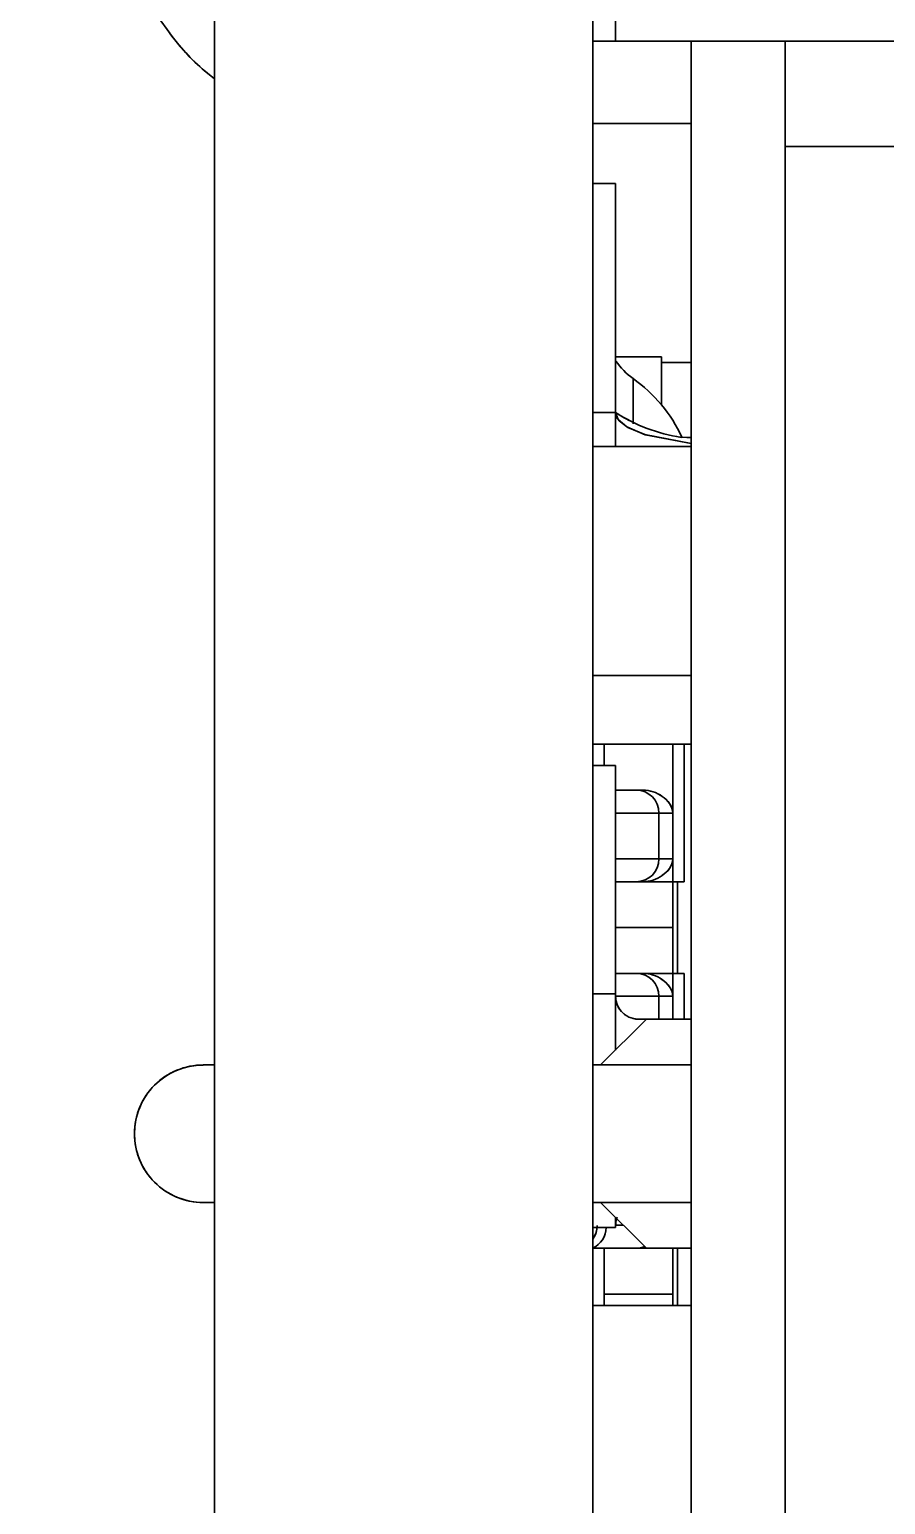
# Model space of a CAD drawing. Extents: x 146 to 1134, y 78 to 926.
# Drawn here: x 702.24 to 705.97, y 355.99 to 362.43 of the extents above; entities that cross this region are included whole.
import ezdxf

# ---------------------------------------------------------------- set-up
doc = ezdxf.new("R2010")
doc.units = 0

msp = doc.modelspace()

# ---------------------------------------------------------------- linework, layer by layer
at = {"color": 7, "lineweight": 35}
for p, q in [((703.0466, 371.6772), (703.0466, 318.3372)), ((703.0466, 318.3372), (703.0466, 371.6772)), ((704.6967, 318.3372), (704.6967, 371.6772)), ((704.6967, 318.3372), (704.6967, 371.6772))]:
    msp.add_line(p, q, dxfattribs=at)
at = {"color": 7, "lineweight": 35, "ltscale": 0.0022}
msp.add_line((704.7966, 362.4652), (704.7966, 362.3772), dxfattribs=at)
msp.add_line((704.7966, 362.4652), (704.7966, 362.3772), dxfattribs=at)
at = {"color": 7, "lineweight": 35, "ltscale": 0.01075}
for p, q in [((705.1266, 362.3772), (704.6967, 362.3772)), ((704.6967, 362.3772), (705.1266, 362.3772)), ((705.1266, 362.0172), (704.6967, 362.0172)), ((704.6967, 362.0172), (705.1266, 362.0172)), ((705.1266, 362.0172), (704.6967, 362.0172)), ((705.1266, 360.6072), (704.6967, 360.6072)), ((704.6967, 360.6072), (705.1266, 360.6072)), ((704.6967, 359.6072), (705.1266, 359.6072)), ((704.6967, 359.6072), (705.1266, 359.6072)), ((705.1266, 359.6072), (704.6967, 359.6072)), ((704.6967, 357.9072), (705.1266, 357.9072)), ((704.6967, 357.9072), (705.1266, 357.9072)), ((705.1266, 357.9072), (704.6967, 357.9072)), ((705.1266, 357.3072), (704.6967, 357.3072)), ((705.1266, 357.3072), (704.6967, 357.3072)), ((704.6967, 357.3072), (705.1266, 357.3072)), ((705.1266, 356.8572), (704.6967, 356.8572)), ((704.6967, 356.8572), (705.1266, 356.8572))]:
    msp.add_line(p, q, dxfattribs=at)
at = {"color": 7, "lineweight": 35, "ltscale": 0.000779724}
msp.add_line((705.1578, 362.3772), (705.1266, 362.3772), dxfattribs=at)
at = {"color": 7, "lineweight": 35, "ltscale": 0.010249}
msp.add_line((705.5366, 362.3772), (705.1266, 362.3772), dxfattribs=at)
at = {"color": 7, "lineweight": 35, "ltscale": 0.301}
for p, q in [((705.1266, 350.3372), (705.1266, 362.3772)), ((705.1266, 362.3772), (705.1266, 350.3372)), ((705.1266, 362.3772), (705.1266, 350.3372))]:
    msp.add_line(p, q, dxfattribs=at)
at = {"color": 7, "lineweight": 35, "ltscale": 0.009}
for p, q in [((705.1266, 362.3772), (705.1266, 362.0172)), ((705.1266, 362.3772), (705.1266, 362.0172)), ((705.1266, 362.0072), (705.1266, 361.6472))]:
    msp.add_line(p, q, dxfattribs=at)
at = {"color": 7, "lineweight": 35, "ltscale": 0.002222}
msp.add_line((705.2467, 362.3772), (705.1578, 362.3772), dxfattribs=at)
at = {"color": 7, "lineweight": 35, "ltscale": 0.003326}
msp.add_line((705.3798, 362.3772), (705.2467, 362.3772), dxfattribs=at)
at = {"color": 7, "lineweight": 35, "ltscale": 0.003922}
msp.add_line((705.5366, 362.3772), (705.3798, 362.3772), dxfattribs=at)
at = {"color": 7, "lineweight": 35, "ltscale": 0.241251}
for p, q in [((715.1866, 362.3772), (705.5366, 362.3772)), ((705.5366, 362.3772), (715.1866, 362.3772))]:
    msp.add_line(p, q, dxfattribs=at)
at = {"color": 7, "lineweight": 35, "ltscale": 0.0115}
for p, q in [((705.5366, 362.3772), (705.5366, 361.9172)), ((705.5366, 361.9172), (705.5366, 362.3772))]:
    msp.add_line(p, q, dxfattribs=at)
at = {"color": 7, "lineweight": 35, "ltscale": 0.00174}
for p, q in [((702.9928, 362.2562), (703.0467, 362.2121)), ((703.0467, 362.2121), (702.9928, 362.2562))]:
    msp.add_line(p, q, dxfattribs=at)
at = {"color": 7, "lineweight": 35, "ltscale": 0.087227}
msp.add_line((703.0466, 358.7232), (703.0466, 362.2122), dxfattribs=at)
at = {"color": 7, "lineweight": 35, "ltscale": 0.002506}
msp.add_line((705.1266, 361.9172), (705.1266, 362.0174), dxfattribs=at)
at = {"color": 7, "lineweight": 35, "ltscale": 0.000669861}
msp.add_line((705.1266, 361.9904), (705.1266, 362.0172), dxfattribs=at)
at = {"color": 7, "lineweight": 35, "ltscale": 0.0025}
msp.add_line((705.1266, 361.9172), (705.1266, 362.0172), dxfattribs=at)
at = {"color": 7, "lineweight": 35, "ltscale": 0.000228119}
msp.add_line((705.1266, 362.0163), (705.1266, 362.0072), dxfattribs=at)
at = {"color": 7, "lineweight": 35, "ltscale": 0.006705}
msp.add_line((705.1266, 361.9904), (705.1266, 361.7222), dxfattribs=at)
at = {"color": 7, "lineweight": 35, "ltscale": 0.02725}
for p, q in [((705.1266, 361.9672), (705.1266, 360.8772)), ((705.1266, 360.8772), (705.1266, 361.9672))]:
    msp.add_line(p, q, dxfattribs=at)
at = {"color": 7, "lineweight": 35, "ltscale": 0.03275}
msp.add_line((705.1266, 361.9172), (705.1266, 360.6072), dxfattribs=at)
msp.add_line((705.1266, 361.9172), (705.1266, 360.6072), dxfattribs=at)
at = {"color": 7, "lineweight": 35, "ltscale": 0.24375}
for p, q in [((705.5366, 361.9172), (715.2866, 361.9172)), ((715.2866, 361.9172), (705.5366, 361.9172))]:
    msp.add_line(p, q, dxfattribs=at)
at = {"color": 7, "lineweight": 35, "ltscale": 0.278}
for p, q in [((705.5366, 361.9172), (705.5366, 350.7972)), ((705.5366, 350.7972), (705.5366, 361.9172))]:
    msp.add_line(p, q, dxfattribs=at)
at = {"color": 7, "lineweight": 35, "ltscale": 0.002499}
for p, q in [((704.6967, 361.7552), (704.7966, 361.7552)), ((704.7966, 360.7552), (704.6967, 360.7552)), ((704.6967, 360.7552), (704.7966, 360.7552)), ((704.6967, 359.2152), (704.7966, 359.2152)), ((704.7966, 358.2172), (704.6967, 358.2172)), ((704.6967, 358.2172), (704.7966, 358.2172)), ((704.986, 358.1072), (704.986, 358.2072)), ((704.986, 358.1072), (704.986, 358.2072)), ((705.0466, 358.2072), (705.0466, 358.1072)), ((705.0466, 358.1072), (705.0466, 358.2072)), ((704.6967, 357.1972), (704.7966, 357.1972)), ((704.7966, 357.1972), (704.6967, 357.1972)), ((704.6967, 357.1972), (704.7966, 357.1972)), ((704.7966, 357.1972), (704.6967, 357.1972)), ((704.6967, 357.1972), (704.7966, 357.1972))]:
    msp.add_line(p, q, dxfattribs=at)
at = {"color": 7, "lineweight": 35, "ltscale": 0.025}
for p, q in [((704.7966, 360.7552), (704.7966, 361.7552)), ((704.6967, 359.6072), (704.6967, 360.6072)), ((704.6967, 359.6072), (704.6967, 360.6072)), ((704.7966, 358.2152), (704.7966, 359.2152))]:
    msp.add_line(p, q, dxfattribs=at)
at = {"color": 7, "lineweight": 35, "ltscale": 0.001903}
for p, q in [((704.7966, 361.6789), (704.7966, 361.755)), ((704.7966, 359.1389), (704.7966, 359.215))]:
    msp.add_line(p, q, dxfattribs=at)
at = {"color": 7, "lineweight": 35, "ltscale": 0.001876}
msp.add_line((705.1266, 361.7222), (705.1266, 361.6472), dxfattribs=at)
at = {"color": 7, "lineweight": 35, "ltscale": 0.005418}
for p, q in [((704.7966, 361.4622), (704.7966, 361.6789)), ((704.7966, 358.9222), (704.7966, 359.1389))]:
    msp.add_line(p, q, dxfattribs=at)
at = {"color": 7, "lineweight": 35, "ltscale": 0.008109}
for p, q in [((704.7966, 361.1378), (704.7966, 361.4622)), ((704.7966, 358.5978), (704.7966, 358.9222))]:
    msp.add_line(p, q, dxfattribs=at)
at = {"color": 7, "lineweight": 35, "ltscale": 0.009997}
for p, q in [((703.0466, 361.1551), (703.0466, 360.7552)), ((703.0466, 361.1551), (703.0466, 360.7552)), ((703.0466, 358.6151), (703.0466, 358.2152)), ((703.0466, 358.6151), (703.0466, 358.2152))]:
    msp.add_line(p, q, dxfattribs=at)
at = {"color": 7, "lineweight": 35, "ltscale": 0.009566}
for p, q in [((704.7966, 360.7552), (704.7966, 361.1378)), ((704.7966, 358.2152), (704.7966, 358.5978))]:
    msp.add_line(p, q, dxfattribs=at)
at = {"color": 7, "lineweight": 35, "ltscale": 0.005}
for p, q in [((704.9966, 360.9992), (704.7966, 360.9992)), ((704.7966, 360.9992), (704.9966, 360.9992)), ((705.0966, 359.1072), (705.0966, 359.3072)), ((704.986, 358.8072), (704.986, 359.0072)), ((704.986, 358.8072), (704.986, 359.0072)), ((705.0466, 359.0072), (705.0466, 358.8072)), ((705.0466, 358.8072), (705.0466, 359.0072)), ((705.0466, 358.7072), (705.0466, 358.5072)), ((705.0466, 358.5072), (705.0466, 358.3072)), ((705.0466, 358.1072), (705.0466, 358.3072)), ((705.0466, 358.3072), (705.0466, 358.1072)), ((705.0966, 358.1072), (705.0966, 358.3072)), ((705.0966, 358.1072), (705.0966, 358.3072)), ((704.7466, 356.9072), (704.7466, 357.1072)), ((704.7466, 357.1072), (704.7466, 356.9072)), ((705.0466, 357.1072), (705.0466, 356.9072))]:
    msp.add_line(p, q, dxfattribs=at)
at = {"color": 7, "lineweight": 35, "ltscale": 0.005242}
msp.add_line((704.9966, 360.9992), (704.9966, 360.7895), dxfattribs=at)
msp.add_line((704.9966, 360.9992), (704.9966, 360.7895), dxfattribs=at)
at = {"color": 7, "lineweight": 35, "ltscale": 7.11009e-05}
msp.add_line((704.7985, 360.9804), (704.7961, 360.9788), dxfattribs=at)
at = {"color": 7, "lineweight": 35, "ltscale": 6.43272e-05}
msp.add_line((704.7963, 360.9789), (704.7984, 360.9803), dxfattribs=at)
at = {"color": 7, "lineweight": 35, "ltscale": 4.48774e-05}
msp.add_line((704.7971, 360.9793), (704.7985, 360.9804), dxfattribs=at)
at = {"color": 7, "lineweight": 35, "ltscale": 3.3439e-05}
msp.add_line((704.7984, 360.9803), (704.7973, 360.9796), dxfattribs=at)
at = {"color": 7, "lineweight": 35, "ltscale": 0.00325}
msp.add_line((704.9966, 360.9742), (705.1266, 360.9742), dxfattribs=at)
msp.add_line((704.9966, 360.9742), (705.1266, 360.9742), dxfattribs=at)
at = {"color": 7, "lineweight": 35, "ltscale": 0.00493}
msp.add_line((704.8729, 360.9042), (704.8729, 360.707), dxfattribs=at)
at = {"color": 7, "lineweight": 35, "ltscale": 0.004932}
msp.add_line((704.8729, 360.9042), (704.8729, 360.7069), dxfattribs=at)
at = {"color": 7, "lineweight": 35, "ltscale": 0.009998}
msp.add_line((703.0466, 360.3553), (703.0466, 360.7552), dxfattribs=at)
msp.add_line((703.0466, 360.3553), (703.0466, 360.7552), dxfattribs=at)
at = {"color": 7, "lineweight": 35, "ltscale": 0.0037}
msp.add_line((704.7966, 360.7552), (704.7966, 360.6072), dxfattribs=at)
msp.add_line((704.7966, 360.7552), (704.7966, 360.6072), dxfattribs=at)
at = {"color": 7, "lineweight": 35, "ltscale": 0.000722057}
msp.add_line((705.107, 360.6472), (705.0781, 360.648), dxfattribs=at)
at = {"color": 7, "lineweight": 35, "ltscale": 0.000720532}
msp.add_line((705.0782, 360.648), (705.107, 360.6472), dxfattribs=at)
at = {"color": 7, "lineweight": 35, "ltscale": 0.000491333}
for p, q in [((705.1266, 360.6472), (705.107, 360.6472)), ((705.107, 360.6472), (705.1266, 360.6472))]:
    msp.add_line(p, q, dxfattribs=at)
at = {"color": 7, "lineweight": 35, "ltscale": 0.00049264}
msp.add_line((705.107, 360.6472), (705.1266, 360.6457), dxfattribs=at)
at = {"color": 7, "lineweight": 35, "ltscale": 0.000492696}
msp.add_line((705.107, 360.6472), (705.1266, 360.6457), dxfattribs=at)
at = {"color": 7, "lineweight": 35, "ltscale": 0.0375}
msp.add_line((705.1266, 359.6072), (705.1266, 358.1072), dxfattribs=at)
msp.add_line((705.1266, 359.6072), (705.1266, 358.1072), dxfattribs=at)
at = {"color": 7, "lineweight": 35, "ltscale": 0.00125}
for p, q in [((704.7466, 359.3072), (704.6967, 359.3072)), ((705.0966, 359.3072), (705.0466, 359.3072)), ((705.0466, 358.7072), (705.0966, 358.7072)), ((705.0966, 358.3072), (705.0466, 358.3072)), ((702.9966, 357.9072), (703.0466, 357.9072)), ((702.9966, 357.9072), (703.0466, 357.9072)), ((703.0466, 357.9072), (702.9966, 357.9072)), ((703.0466, 357.3072), (702.9966, 357.3072)), ((703.0466, 357.3072), (702.9966, 357.3072)), ((702.9966, 357.3072), (703.0466, 357.3072)), ((703.0466, 357.3072), (702.9966, 357.3072)), ((703.0466, 357.3072), (702.9966, 357.3072)), ((704.7466, 357.1072), (704.6967, 357.1072)), ((704.6967, 357.1072), (704.7466, 357.1072)), ((704.6967, 357.1072), (704.7466, 357.1072)), ((704.7466, 357.1072), (704.6967, 357.1072)), ((704.6967, 357.1072), (704.7466, 357.1072)), ((704.7466, 357.1072), (704.6967, 357.1072)), ((704.7466, 357.1072), (704.6967, 357.1072)), ((705.0466, 357.1072), (705.0966, 357.1072))]:
    msp.add_line(p, q, dxfattribs=at)
at = {"color": 7, "lineweight": 35, "ltscale": 0.000366211}
for p, q in [((704.7113, 359.3072), (704.6967, 359.3072)), ((705.0966, 359.3072), (705.082, 359.3072)), ((705.082, 358.7072), (705.0966, 358.7072)), ((705.0966, 358.3072), (705.082, 358.3072)), ((704.6967, 357.1072), (704.7113, 357.1072))]:
    msp.add_line(p, q, dxfattribs=at)
at = {"color": 7, "lineweight": 35, "ltscale": 0.000883484}
for p, q in [((704.7466, 359.3072), (704.7113, 359.3072)), ((705.082, 359.3072), (705.0466, 359.3072)), ((705.0466, 358.7072), (705.082, 358.7072)), ((705.082, 358.3072), (705.0466, 358.3072)), ((704.7113, 357.1072), (704.7466, 357.1072))]:
    msp.add_line(p, q, dxfattribs=at)
at = {"color": 7, "lineweight": 35, "ltscale": 0.0075}
for p, q in [((704.7466, 359.3072), (705.0466, 359.3072)), ((705.0466, 359.3072), (704.7466, 359.3072)), ((705.0466, 359.3072), (705.0466, 359.0072)), ((705.0466, 357.1072), (704.7466, 357.1072)), ((704.7466, 357.1072), (705.0466, 357.1072)), ((705.0466, 357.1072), (704.7466, 357.1072)), ((705.0466, 357.1072), (704.7466, 357.1072)), ((705.0466, 356.9072), (704.7466, 356.9072)), ((704.7466, 356.9072), (705.0466, 356.9072))]:
    msp.add_line(p, q, dxfattribs=at)
at = {"color": 7, "lineweight": 35, "ltscale": 0.0023}
for p, q in [((704.7466, 359.2152), (704.7466, 359.3072)), ((704.7466, 359.3072), (704.7466, 359.2152))]:
    msp.add_line(p, q, dxfattribs=at)
at = {"color": 7, "lineweight": 35, "ltscale": 0.015001}
for p, q in [((705.0466, 358.7072), (705.0466, 359.3072)), ((705.0966, 358.7072), (705.0966, 359.3072)), ((705.0966, 358.7072), (705.0966, 359.3072))]:
    msp.add_line(p, q, dxfattribs=at)
at = {"color": 7, "lineweight": 35, "ltscale": 0.000750732}
msp.add_line((705.1266, 359.3072), (705.0966, 359.3072), dxfattribs=at)
msp.add_line((705.1266, 359.3072), (705.0966, 359.3072), dxfattribs=at)
at = {"color": 7, "lineweight": 35, "ltscale": 0.000692749}
for p, q in [((704.8243, 359.1072), (704.7966, 359.1072)), ((704.8243, 358.7072), (704.7966, 358.7072)), ((704.8243, 358.3072), (704.7966, 358.3072))]:
    msp.add_line(p, q, dxfattribs=at)
at = {"color": 7, "lineweight": 35, "ltscale": 0.002251}
for p, q in [((704.8867, 359.1072), (704.7966, 359.1072)), ((704.7966, 358.7072), (704.8867, 358.7072)), ((704.8867, 358.3072), (704.7966, 358.3072))]:
    msp.add_line(p, q, dxfattribs=at)
at = {"color": 7, "lineweight": 35, "ltscale": 0.001558}
for p, q in [((704.8867, 359.1072), (704.8243, 359.1072)), ((704.8867, 358.7072), (704.8243, 358.7072)), ((704.8867, 358.3072), (704.8243, 358.3072)), ((704.8867, 357.1072), (704.8243, 357.1072))]:
    msp.add_line(p, q, dxfattribs=at)
at = {"color": 7, "lineweight": 35, "ltscale": 0.000744629}
for p, q in [((704.9164, 359.1072), (704.8867, 359.1072)), ((704.9164, 359.1072), (704.8867, 359.1072)), ((704.9164, 359.1072), (704.8867, 359.1072)), ((704.9164, 358.7072), (704.8867, 358.7072)), ((704.8867, 358.7072), (704.9164, 358.7072)), ((704.9164, 358.3072), (704.8867, 358.3072)), ((704.9164, 358.3072), (704.8867, 358.3072)), ((704.9164, 358.3072), (704.8867, 358.3072)), ((704.9164, 357.1072), (704.8867, 357.1072)), ((704.8867, 357.1072), (704.9164, 357.1072))]:
    msp.add_line(p, q, dxfattribs=at)
at = {"color": 7, "lineweight": 35, "ltscale": 0.010001}
msp.add_line((705.0966, 359.1072), (705.0966, 358.7072), dxfattribs=at)
at = {"color": 7, "lineweight": 35, "ltscale": 0.004735}
for p, q in [((704.986, 359.0072), (704.7966, 359.0072)), ((704.7966, 359.0072), (704.986, 359.0072)), ((704.7966, 358.8072), (704.986, 358.8072)), ((704.986, 358.8072), (704.7966, 358.8072)), ((704.986, 358.2072), (704.7966, 358.2072)), ((704.7966, 358.2072), (704.986, 358.2072))]:
    msp.add_line(p, q, dxfattribs=at)
at = {"color": 7, "lineweight": 35, "ltscale": 0.001515}
for p, q in [((704.986, 359.0072), (705.0466, 359.0072)), ((704.986, 359.0072), (705.0466, 359.0072)), ((705.0466, 358.8072), (704.986, 358.8072)), ((705.0466, 358.8072), (704.986, 358.8072)), ((704.986, 358.2072), (705.0466, 358.2072)), ((704.986, 358.2072), (705.0466, 358.2072))]:
    msp.add_line(p, q, dxfattribs=at)
at = {"color": 7, "lineweight": 35, "ltscale": 0.002501}
msp.add_line((705.0466, 358.8072), (705.0466, 358.7072), dxfattribs=at)
at = {"color": 7, "lineweight": 35, "ltscale": 0.020399}
msp.add_line((703.0466, 357.9072), (703.0466, 358.7232), dxfattribs=at)
at = {"color": 7, "lineweight": 35, "ltscale": 0.00625}
for p, q in [((705.0466, 358.7072), (704.7966, 358.7072)), ((704.7966, 358.7072), (705.0466, 358.7072)), ((704.7966, 358.7072), (705.0466, 358.7072)), ((705.0466, 358.7072), (704.7966, 358.7072)), ((705.0466, 358.7072), (704.7966, 358.7072)), ((705.0466, 358.5072), (704.7966, 358.5072)), ((704.7966, 358.5072), (705.0466, 358.5072)), ((705.0667, 357.1072), (705.0667, 356.8572)), ((705.0667, 357.1072), (705.0667, 356.8572)), ((705.1266, 357.1072), (705.1266, 356.8572)), ((705.1266, 357.1072), (705.1266, 356.8572))]:
    msp.add_line(p, q, dxfattribs=at)
at = {"color": 7, "lineweight": 35, "ltscale": 0.002995}
msp.add_line((704.7966, 358.7072), (704.9164, 358.7072), dxfattribs=at)
at = {"color": 7, "lineweight": 35, "ltscale": 0.001474}
for p, q in [((705.0466, 358.7072), (705.0466, 358.6482)), ((705.0466, 358.3661), (705.0466, 358.3072))]:
    msp.add_line(p, q, dxfattribs=at)
at = {"color": 7, "lineweight": 35, "ltscale": 0.000500488}
for p, q in [((705.0466, 358.7072), (705.0667, 358.7072)), ((705.0466, 357.1072), (705.0667, 357.1072))]:
    msp.add_line(p, q, dxfattribs=at)
at = {"color": 7, "lineweight": 35, "ltscale": 0.009999}
msp.add_line((705.0667, 358.7072), (705.0667, 358.3072), dxfattribs=at)
msp.add_line((705.0667, 358.7072), (705.0667, 358.3072), dxfattribs=at)
at = {"color": 7, "lineweight": 35, "ltscale": 0.000749207}
for p, q in [((705.0966, 358.7072), (705.0667, 358.7072)), ((705.0966, 357.1072), (705.0667, 357.1072))]:
    msp.add_line(p, q, dxfattribs=at)
at = {"color": 7, "lineweight": 35, "ltscale": 0.003526}
for p, q in [((705.0466, 358.6482), (705.0466, 358.5072)), ((705.0466, 358.5072), (705.0466, 358.3661)), ((704.7466, 357.0482), (704.7466, 356.9072)), ((705.0466, 357.0482), (705.0466, 356.9072))]:
    msp.add_line(p, q, dxfattribs=at)
at = {"color": 7, "lineweight": 35, "ltscale": 0.003999}
msp.add_line((705.0466, 358.3072), (704.8867, 358.3072), dxfattribs=at)
at = {"color": 7, "lineweight": 35, "ltscale": 0.003998}
msp.add_line((704.8867, 358.3072), (705.0466, 358.3072), dxfattribs=at)
at = {"color": 7, "lineweight": 35, "ltscale": 0.007737}
msp.add_line((703.0466, 358.2152), (703.0466, 357.9057), dxfattribs=at)
msp.add_line((703.0466, 358.2152), (703.0466, 357.9057), dxfattribs=at)
at = {"color": 7, "lineweight": 35, "ltscale": 0.0077}
msp.add_line((703.0466, 357.9072), (703.0466, 358.2152), dxfattribs=at)
msp.add_line((703.0466, 357.9072), (703.0466, 358.2152), dxfattribs=at)
at = {"color": 7, "lineweight": 35, "ltscale": 0.006118}
msp.add_line((704.7966, 358.2172), (704.7966, 357.9724), dxfattribs=at)
msp.add_line((704.7966, 358.2172), (704.7966, 357.9724), dxfattribs=at)
at = {"color": 7, "lineweight": 35, "ltscale": 0.007071}
for p, q in [((704.7314, 357.9072), (704.9314, 358.1072)), ((704.7314, 357.9072), (704.9314, 358.1072)), ((704.9314, 358.1072), (704.7314, 357.9072)), ((704.9314, 357.1072), (704.7314, 357.3072)), ((704.9314, 357.1072), (704.7314, 357.3072)), ((704.7314, 357.3072), (704.9314, 357.1072))]:
    msp.add_line(p, q, dxfattribs=at)
at = {"color": 7, "lineweight": 35, "ltscale": 0.000603682}
msp.add_line((704.8397, 358.125), (704.8217, 358.141), dxfattribs=at)
at = {"color": 7, "lineweight": 35, "ltscale": 0.000604314}
msp.add_line((704.8966, 358.1072), (704.8726, 358.1102), dxfattribs=at)
at = {"color": 7, "lineweight": 35, "ltscale": 0.000860596}
msp.add_line((704.931, 358.1072), (704.8966, 358.1072), dxfattribs=at)
at = {"color": 7, "lineweight": 35, "ltscale": 0.000869751}
msp.add_line((704.8966, 358.1072), (704.9314, 358.1072), dxfattribs=at)
at = {"color": 7, "lineweight": 35, "ltscale": 0.004881}
for p, q in [((704.9314, 358.1072), (705.1266, 358.1072)), ((705.1266, 358.1072), (704.9314, 358.1072)), ((705.1266, 357.1072), (704.9314, 357.1072)), ((705.1266, 357.1072), (704.9314, 357.1072)), ((705.1266, 357.1072), (704.9314, 357.1072))]:
    msp.add_line(p, q, dxfattribs=at)
at = {"color": 7, "lineweight": 35, "ltscale": 0.028101}
msp.add_line((703.0466, 356.1832), (703.0466, 357.3072), dxfattribs=at)
at = {"color": 7, "lineweight": 35, "ltscale": 0.000868225}
for p, q in [((704.7314, 357.3072), (704.6967, 357.3072)), ((704.7314, 357.3072), (704.6967, 357.3072)), ((704.7966, 357.2072), (704.8314, 357.2072)), ((704.8314, 357.2072), (704.7966, 357.2072))]:
    msp.add_line(p, q, dxfattribs=at)
at = {"color": 7, "lineweight": 35, "ltscale": 0.001118}
msp.add_line((704.7966, 357.2419), (704.7966, 357.1972), dxfattribs=at)
msp.add_line((704.7966, 357.2419), (704.7966, 357.1972), dxfattribs=at)
at = {"color": 7, "lineweight": 35, "ltscale": 0.000268555}
msp.add_line((704.6967, 357.1239), (704.6967, 357.1132), dxfattribs=at)
at = {"color": 7, "lineweight": 35, "ltscale": 5.79834e-05}
msp.add_line((704.6967, 357.1095), (704.6967, 357.1072), dxfattribs=at)
at = {"color": 7, "lineweight": 35, "ltscale": 0.003192}
msp.add_line((704.8243, 357.1072), (704.6967, 357.1072), dxfattribs=at)
at = {"color": 7, "lineweight": 35, "ltscale": 0.00475}
msp.add_line((704.6967, 357.1072), (704.8867, 357.1072), dxfattribs=at)
at = {"color": 7, "lineweight": 35, "ltscale": 0.001475}
for p, q in [((704.7466, 357.1072), (704.7466, 357.0482)), ((705.0466, 357.1072), (705.0466, 357.0482))]:
    msp.add_line(p, q, dxfattribs=at)
at = {"color": 7, "lineweight": 35, "ltscale": 0.004619}
msp.add_line((704.7466, 357.1072), (704.9314, 357.1072), dxfattribs=at)
at = {"color": 7, "lineweight": 35, "ltscale": 0.004245}
msp.add_line((704.7466, 357.1072), (704.9164, 357.1072), dxfattribs=at)
at = {"color": 7, "lineweight": 35, "ltscale": 0.000374366}
msp.add_line((704.9164, 357.1072), (704.9314, 357.108), dxfattribs=at)
at = {"color": 7, "lineweight": 35, "ltscale": 0.000368313}
msp.add_line((704.9164, 357.1072), (704.9312, 357.108), dxfattribs=at)
at = {"color": 7, "lineweight": 35, "ltscale": 0.001255}
for p, q in [((704.7466, 356.857), (704.7466, 356.9072)), ((704.7466, 356.9072), (704.7466, 356.857)), ((705.0466, 356.9072), (705.0466, 356.857))]:
    msp.add_line(p, q, dxfattribs=at)
at = {"color": 7, "lineweight": 35, "ltscale": 0.001285}
for p, q in [((704.7466, 356.9072), (704.7466, 356.8558)), ((705.0466, 356.9072), (705.0466, 356.8558))]:
    msp.add_line(p, q, dxfattribs=at)
at = {"color": 7, "lineweight": 35, "ltscale": 0.019398}
msp.add_line((703.0466, 355.4072), (703.0466, 356.1832), dxfattribs=at)
at = {"color": 7, "lineweight": 35}
for points in [[(704.7966, 360.7552), (704.8024, 360.7334), (704.8129, 360.7188), (704.8501, 360.6906), (704.9244, 360.6593), (705.1268, 360.6201)], [(705.1266, 360.6201), (704.9264, 360.6586), (704.8464, 360.6927), (704.8072, 360.7258), (704.7966, 360.7552)]]:
    msp.add_lwpolyline(points, dxfattribs=at)
for centre, radius, start, end in [((702.0193, 361.8555), 1, 34.90792, 77.33019), ((703.6266, 362.9772), 0.96, 214.90792, 232.83121), ((703.6241, 362.9749), 0.9567, 214.88405, 228.7048), ((703.6241, 362.9749), 0.9567, 214.88405, 228.7048), ((705.0466, 361.1488), 0.3, 214.15901, 234.62346), ((705.0466, 361.1488), 0.3, 214.15901, 234.62346), ((704.4966, 360.3742), 0.65, 24.87498, 54.62341), ((705.1979, 361.3869), 0.7485, 237.57177, 261.1595), ((705.1536, 361.3113), 0.6609, 237.30352, 244.84662), ((704.8863, 359.0075), 0.0997, 359.80469, 89.80335), ((704.8863, 359.0075), 0.0997, 359.80469, 89.80335), ((704.9156, 358.9646), 0.1426, 53.69522, 89.64691), ((704.9159, 358.9673), 0.1399, 71.52202, 89.77142), ((704.9124, 358.9553), 0.1524, 54.9284, 71.72802), ((704.9534, 358.9968), 0.0943, 6.3328, 60.62601), ((704.921, 358.9667), 0.1381, 36.52138, 55.08554), ((704.9727, 359.0042), 0.0741, 2.28575, 37.0564), ((704.8863, 358.8068), 0.0997, 270.19665, 0.19531), ((704.8863, 358.8068), 0.0997, 270.19665, 0.19531), ((704.9534, 358.8174), 0.0942, 299.51364, 353.70016), ((704.9728, 358.8101), 0.074, 323.02164, 357.7287), ((704.9212, 358.8473), 0.1377, 304.98483, 323.56591), ((704.9155, 358.8498), 0.1427, 270.3575, 306.37576), ((704.9159, 358.847), 0.1399, 270.23056, 288.56346), ((704.9124, 358.8591), 0.1524, 288.35349, 305.15081), ((704.8863, 358.2075), 0.0997, 359.80469, 89.80335), ((704.8863, 358.2075), 0.0997, 359.80469, 89.80335), ((704.9156, 358.1646), 0.1426, 53.69522, 89.64691), ((704.9159, 358.1673), 0.1399, 71.52202, 89.77142), ((704.9124, 358.1553), 0.1524, 54.9284, 71.72802), ((704.9534, 358.1968), 0.0943, 6.3328, 60.62601), ((704.921, 358.1667), 0.1381, 36.52138, 55.08554), ((704.9727, 358.2042), 0.0741, 2.28575, 37.0564), ((704.897, 358.2072), 0.1003, 180.03801, 199.6593), ((704.8966, 358.2072), 0.1, 179.99999, 220.24841), ((704.8966, 358.2072), 0.0999, 179.99305, 221.41658), ((704.8969, 358.2073), 0.1003, 199.72562, 220.2153), ((704.8971, 358.2081), 0.1009, 220.49676, 269.75562), ((704.8966, 358.2072), 0.1, 220.24841, 270), ((702.9966, 357.6072), 0.3, 90, 270), ((702.996, 357.61), 0.2971, 89.88934, 112.61065), ((702.996, 357.61), 0.2971, 89.88934, 112.61065), ((702.996, 357.61), 0.2971, 89.88934, 112.61065), ((702.996, 357.61), 0.2971, 89.88934, 112.61065), ((702.995, 357.6096), 0.2971, 112.38934, 135.11066), ((702.995, 357.6096), 0.2971, 112.38934, 135.11066), ((702.995, 357.6096), 0.2971, 112.38934, 135.11066), ((702.995, 357.6096), 0.2971, 112.38934, 135.11066), ((702.9942, 357.6088), 0.2971, 134.88934, 157.61066), ((702.9942, 357.6088), 0.2971, 134.88934, 157.61066), ((702.9942, 357.6088), 0.2971, 134.88934, 157.61066), ((702.9942, 357.6088), 0.2971, 134.88934, 157.61066), ((702.9938, 357.6077), 0.2971, 157.38935, 180.11066), ((702.9938, 357.6077), 0.2971, 157.38935, 180.11066), ((702.9938, 357.6077), 0.2971, 157.38935, 180.11066), ((702.9938, 357.6077), 0.2971, 157.38935, 180.11066), ((702.9938, 357.6066), 0.2971, 179.88934, 202.61065), ((702.9938, 357.6066), 0.2971, 179.88934, 202.61065), ((702.9938, 357.6066), 0.2971, 179.88934, 202.61065), ((702.9938, 357.6066), 0.2971, 179.88934, 202.61065), ((702.9942, 357.6055), 0.2971, 202.38934, 225.11066), ((702.9942, 357.6055), 0.2971, 202.38934, 225.11066), ((702.9943, 357.6056), 0.2973, 202.39535, 225.10465), ((702.9943, 357.6056), 0.2973, 202.39535, 225.10465), ((702.995, 357.6047), 0.2971, 224.88934, 247.61066), ((702.995, 357.6047), 0.2971, 224.88934, 247.61066), ((702.995, 357.6047), 0.2971, 224.88934, 247.61066), ((702.995, 357.6047), 0.2971, 224.88934, 247.61066), ((702.996, 357.6043), 0.2971, 247.38935, 270.11066), ((702.996, 357.6043), 0.2971, 247.38935, 270.11066), ((702.996, 357.6043), 0.2971, 247.38935, 270.11066), ((702.996, 357.6043), 0.2971, 247.38935, 270.11066), ((704.6191, 357.2063), 0.0975, 322.63507, 0.49503), ((704.6166, 357.2072), 0.1, 323.1301, 354.43406), ((704.6601, 357.1967), 0.0954, 292.72424, 0.44874), ((704.6602, 357.1967), 0.0953, 292.69663, 0.44802), ((704.8966, 357.2072), 0.1, 159.32178, 180.00001), ((704.8992, 357.2068), 0.1025, 159.73418, 179.77742), ((704.897, 357.2071), 0.1003, 160.3407, 179.96199), ((704.9005, 357.2066), 0.1039, 162.77098, 179.68871), ((704.8867, 357.2061), 0.0989, 270.00425, 292.22245), ((704.8867, 357.2061), 0.0989, 270.00425, 292.22226)]:
    msp.add_arc(centre, radius, start, end, dxfattribs=at)

doc.saveas('drawing.dxf')
